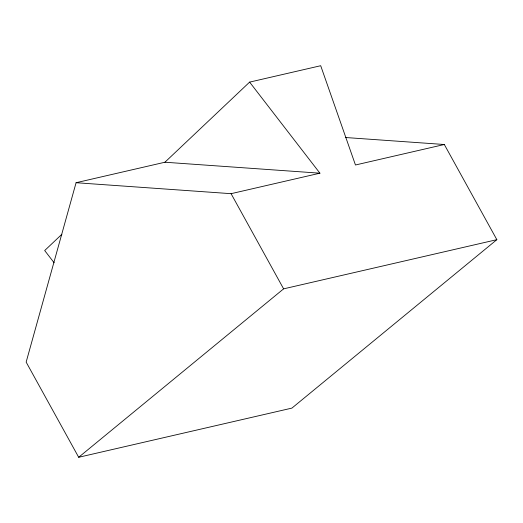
<?xml version="1.0" encoding="UTF-8"?>
<svg xmlns="http://www.w3.org/2000/svg" width="523" height="523" viewBox="0 0 523 523"><rect width="100%" height="100%" fill="white"/><g stroke="black" fill="none" stroke-linecap="round" stroke-linejoin="round"><path stroke-width="0.78" d="M164.922 162.228L249.621 82.111L319.926 173.191L164.922 162.228L76.077 182.717L26.15 362.106L78.685 457.279L291.919 408.103L496.85 239.671L444.315 144.505L345.304 137.503M61.864 234.291L44.69 250.543L54.163 262.814M78.685 457.279L283.616 288.853L496.85 239.671M249.621 82.111L320.697 65.721L355.463 164.993L444.315 144.505M76.077 182.717L231.081 193.68L319.926 173.191M231.081 193.68L283.616 288.853"/></g></svg>
